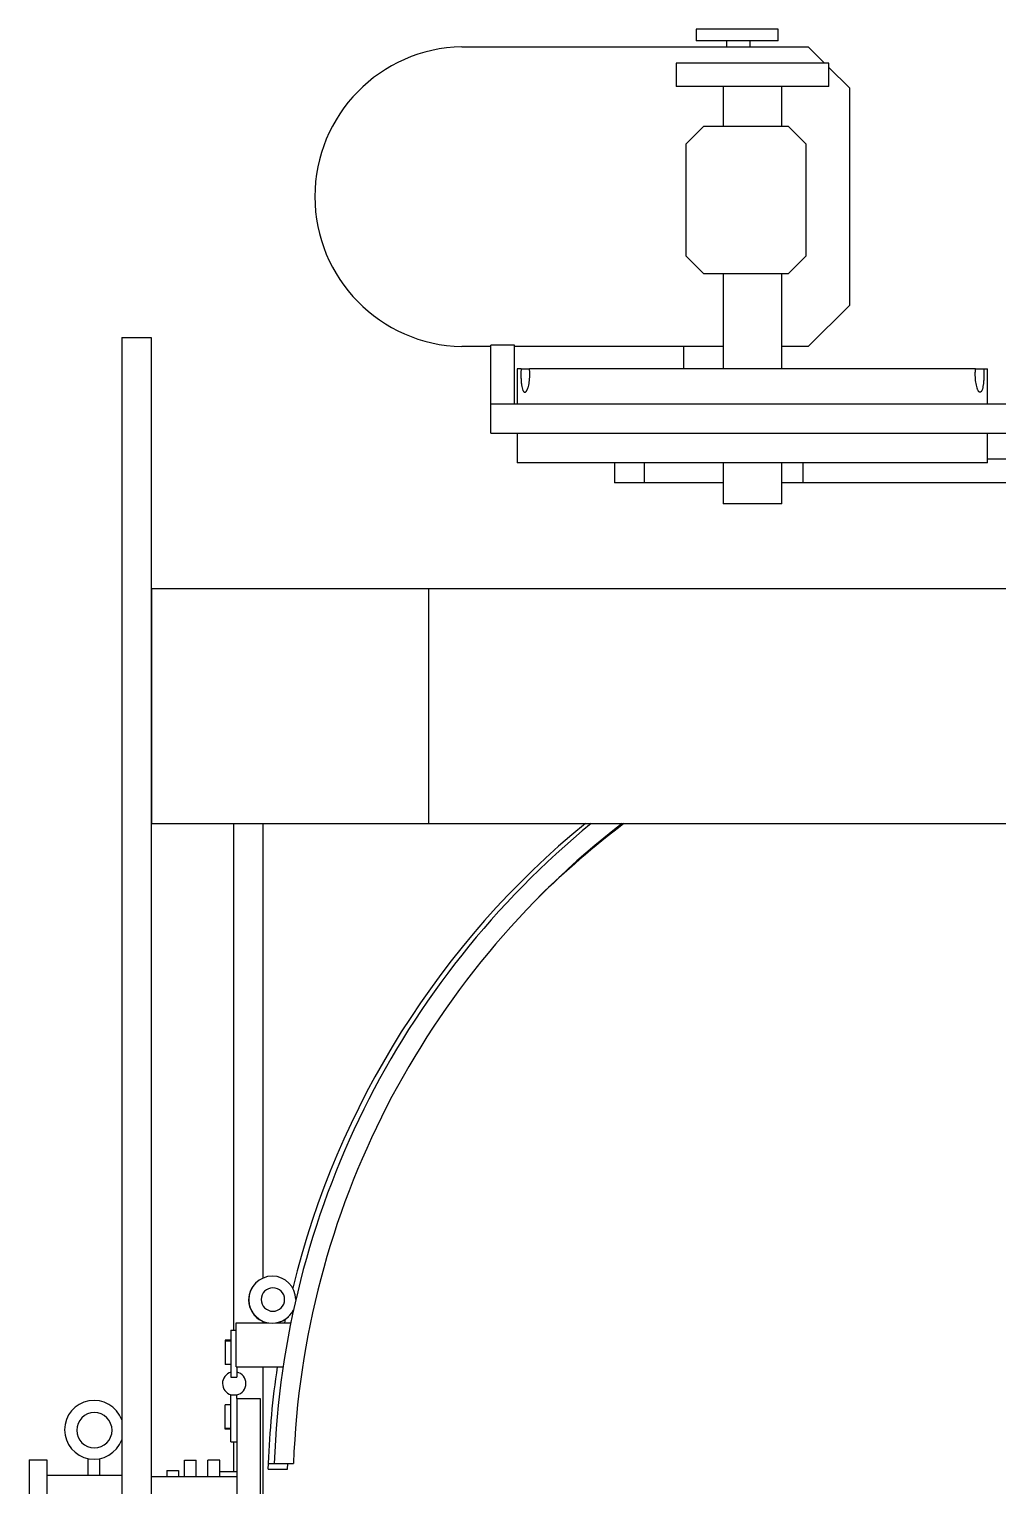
# Model space of a CAD drawing. Header units: inches. Extents: x 0.1 to 11.1, y 0.1 to 8.4.
# Drawn here: x 2.452 to 3.75, y 5.309 to 7.261 of the extents above; entities that cross this region are included whole.
import ezdxf

# ---------------------------------------------------------------- set-up
doc = ezdxf.new("R2010")
doc.units = ezdxf.units.IN
doc.header["$MEASUREMENT"] = 0

msp = doc.modelspace()

# ---------------------------------------------------------------- linework, layer by layer
at = {"color": 7, "linetype": 'Continuous', "lineweight": 25}
for p, q in [((3.3452, 7.2605), (3.3452, 7.2448)), ((3.4554, 7.2605), (3.3452, 7.2605)), ((3.4554, 7.2448), (3.4554, 7.2605)), ((3.4554, 7.2448), (3.3452, 7.2448)), ((3.3861, 7.2448), (3.3861, 7.2369)), ((3.4176, 7.2369), (3.4176, 7.2448)), ((3.0314, 7.2369), (3.4955, 7.2369)), ((3.4955, 7.2369), (3.5173, 7.2151)), ((3.3184, 7.2151), (3.3184, 7.1836)), ((3.5231, 7.2151), (3.3184, 7.2151)), ((3.5231, 7.1836), (3.5231, 7.2151)), ((3.5231, 7.2093), (3.5506, 7.1818)), ((3.5231, 7.1836), (3.3184, 7.1836)), ((3.3814, 7.1836), (3.3814, 7.1301)), ((3.4601, 7.1301), (3.4601, 7.1836)), ((3.5506, 7.1818), (3.5506, 6.8904)), ((3.3315, 7.1065), (3.3551, 7.1301)), ((3.4693, 7.1301), (3.3551, 7.1301)), ((3.4693, 7.1301), (3.4929, 7.1065)), ((3.3315, 7.1065), (3.3315, 6.9569)), ((3.4929, 6.9569), (3.4929, 7.1065)), ((3.3551, 6.9333), (3.3315, 6.9569)), ((3.4929, 6.9569), (3.4693, 6.9333)), ((3.3551, 6.9333), (3.4693, 6.9333)), ((3.3814, 6.9333), (3.3814, 6.8056)), ((3.4601, 6.8056), (3.4601, 6.9333)), ((3.5506, 6.8904), (3.4955, 6.8353)), ((2.5759, 6.8472), (2.6152, 6.8472)), ((2.5759, 6.8472), (2.5759, 3.7133)), ((2.6152, 6.8472), (2.6152, 3.7133)), ((3.0705, 6.8353), (3.0314, 6.8353)), ((3.102, 6.837), (3.0705, 6.837)), ((3.0705, 6.7584), (3.0705, 6.837)), ((3.102, 6.7584), (3.102, 6.837)), ((3.3814, 6.8353), (3.102, 6.8353)), ((3.3286, 6.8353), (3.3286, 6.8056)), ((3.4955, 6.8353), (3.4601, 6.8353)), ((3.1058, 6.8056), (3.1058, 6.7584)), ((3.1109, 6.8056), (3.1058, 6.8056)), ((3.1109, 6.8056), (3.1221, 6.8056)), ((3.7194, 6.8056), (3.1221, 6.8056)), ((3.7194, 6.8056), (3.7306, 6.8056)), ((3.7306, 6.8056), (3.7357, 6.8056)), ((3.7357, 6.7584), (3.7357, 6.8056)), ((3.0705, 6.7584), (3.8579, 6.7584)), ((3.0705, 6.719), (3.0705, 6.7584)), ((3.0705, 6.719), (3.8579, 6.719)), ((3.1058, 6.719), (3.1058, 6.6796)), ((3.7357, 6.6796), (3.7357, 6.719)), ((3.7357, 6.6796), (3.1058, 6.6796)), ((3.2362, 6.6796), (3.2362, 6.6528)), ((3.3814, 6.6796), (3.3814, 6.6245)), ((3.4601, 6.6245), (3.4601, 6.6796)), ((3.4881, 6.6796), (3.4881, 6.6528)), ((3.8198, 6.6843), (3.7357, 6.6843)), ((3.2762, 6.6528), (3.2362, 6.6528)), ((3.3814, 6.6528), (3.2762, 6.6528)), ((3.4881, 6.6528), (3.4601, 6.6528)), ((3.8089, 6.6528), (3.4881, 6.6528)), ((3.4601, 6.6245), (3.3814, 6.6245)), ((2.6163, 6.1964), (2.6163, 6.5113)), ((2.6163, 6.5113), (2.9873, 6.5113)), ((2.9872, 6.5113), (4.1132, 6.5113)), ((2.9873, 6.1964), (2.9873, 6.5113)), ((2.6163, 6.1964), (2.9873, 6.1964)), ((2.7255, 6.1964), (2.7255, 5.5175)), ((2.7648, 6.1964), (2.7648, 5.5871)), ((2.9872, 6.1964), (4.1132, 6.1964)), ((2.7292, 5.4685), (2.7292, 5.5271)), ((2.7292, 5.5271), (2.7728, 5.5271)), ((2.7648, 5.5293), (2.7648, 5.5271)), ((2.7823, 5.5271), (2.8023, 5.5271)), ((2.7944, 5.5271), (2.7955, 5.5324)), ((2.7221, 5.5041), (2.7143, 5.5041)), ((2.7143, 5.5041), (2.7143, 5.5028)), ((2.7221, 5.5175), (2.7292, 5.5175)), ((2.7221, 5.5175), (2.7221, 5.4545)), ((2.7221, 5.5028), (2.7143, 5.5028)), ((2.7143, 5.5028), (2.7143, 5.4713)), ((2.7221, 5.4713), (2.7143, 5.4713)), ((2.7292, 5.4685), (2.792, 5.4685)), ((2.73, 5.4685), (2.73, 5.4545)), ((2.7648, 5.4685), (2.7648, 5.074)), ((2.7221, 5.4545), (2.73, 5.4545)), ((2.7221, 5.4309), (2.73, 5.4309)), ((2.7221, 5.3679), (2.7221, 5.4309)), ((2.73, 5.426), (2.73, 5.4309)), ((2.73, 5.426), (2.7615, 5.426)), ((2.73, 5.426), (2.73, 5.111)), ((2.7615, 5.426), (2.7615, 5.111)), ((2.7221, 5.4174), (2.7143, 5.4174)), ((2.7143, 5.3859), (2.7143, 5.4174)), ((2.7221, 5.3859), (2.7143, 5.3859)), ((2.7143, 5.3847), (2.7143, 5.3859)), ((2.7221, 5.3847), (2.7143, 5.3847)), ((2.7221, 5.3679), (2.73, 5.3679)), ((2.7255, 5.3679), (2.7255, 5.3283)), ((2.4519, 5.3437), (2.4519, 5.2177)), ((2.4519, 5.3437), (2.4755, 5.3437)), ((2.4755, 5.3437), (2.4755, 5.2177)), ((2.5306, 5.3455), (2.5306, 5.323)), ((2.5463, 5.3454), (2.5463, 5.323)), ((2.6363, 5.3293), (2.6521, 5.3293)), ((2.6363, 5.3293), (2.6363, 5.3212)), ((2.6521, 5.3293), (2.6521, 5.3212)), ((2.6599, 5.3212), (2.6599, 5.3432)), ((2.6599, 5.3432), (2.6757, 5.3432)), ((2.6757, 5.3212), (2.6757, 5.3432)), ((2.7072, 5.3432), (2.6914, 5.3432)), ((2.6914, 5.3212), (2.6914, 5.3432)), ((2.7072, 5.3212), (2.7072, 5.3432)), ((2.7072, 5.3283), (2.73, 5.3283)), ((2.7722, 5.339), (2.7801, 5.339)), ((2.7722, 5.3311), (2.7725, 5.339)), ((2.7722, 5.3311), (2.798, 5.3311)), ((2.7801, 5.339), (2.8059, 5.339)), ((2.798, 5.3311), (2.7984, 5.339)), ((2.4755, 5.323), (2.5759, 5.323)), ((2.6152, 5.3212), (2.73, 5.3212))]:
    msp.add_line(p, q, dxfattribs=at)
at = {"color": 8, "linetype": 'Continuous', "lineweight": 25}
msp.add_line((3.2762, 6.6528), (3.2762, 6.6796), dxfattribs=at)
at = {"color": 7, "linetype": 'Continuous', "lineweight": 25, "flags": 128}
msp.add_lwpolyline([(2.7828, 5.5271), (2.7917, 5.5301), (2.7991, 5.5353)], dxfattribs=at)
at = {"color": 7, "linetype": 'Continuous', "lineweight": 25}
for centre, radius, start, end in [((3.0354, 7.0361), 0.2008, 91.1534, 180), ((3.0354, 7.0361), 0.2008, 180, 268.8466), ((3.942, 5.2973), 1.1626, 129.3461, 177.9442), ((3.9341, 5.2973), 1.1626, 129.3461, 166.2349), ((3.942, 5.2973), 1.1368, 127.7334, 177.8976), ((3.9341, 5.2894), 1.1368, 127.0802, 134.7194), ((2.7776, 5.5583), 0.0315, 0.0857, 270), ((2.7774, 5.5581), 0.0315, 133.1919, 260.1095), ((2.7784, 5.5585), 0.0157, 90, 270), ((2.7784, 5.5585), 0.0157, 270, 90), ((2.7776, 5.5583), 0.0315, 270, 334.6486), ((3.9341, 5.2973), 1.1626, 171.5332, 177.9442), ((2.7266, 5.446), 0.0157, 106.2406, 254.3279), ((2.7266, 5.446), 0.0157, 282.7284, 77.2716), ((2.5388, 5.384), 0.0394, 19.7455, 180), ((2.5393, 5.3834), 0.0236, 270, 180), ((2.5388, 5.384), 0.0394, 180, 340.2545), ((2.5393, 5.3834), 0.0236, 180, 270)]:
    msp.add_arc(centre, radius, start, end, dxfattribs=at)
for points, knots in [([(3.1109, 6.8056), (3.1109, 6.8052), (3.1108, 6.8044), (3.1108, 6.803), (3.1107, 6.8017), (3.1107, 6.8004), (3.1107, 6.7991), (3.1107, 6.7977), (3.1107, 6.7964), (3.1107, 6.795), (3.1107, 6.7937), (3.1108, 6.7924), (3.1108, 6.7911), (3.1109, 6.7898), (3.111, 6.7885), (3.1111, 6.7873), (3.1112, 6.7861), (3.1113, 6.785), (3.1116, 6.7827), (3.1122, 6.7795), (3.113, 6.777), (3.1137, 6.7757), (3.1141, 6.775), (3.1146, 6.7744), (3.1152, 6.7741), (3.1156, 6.774), (3.1158, 6.774)], [0, 0, 0, 0, 0.02954, 0.059051, 0.088536, 0.117999, 0.147441, 0.176867, 0.206279, 0.23568, 0.265074, 0.294464, 0.323852, 0.353242, 0.382636, 0.412039, 0.441453, 0.47088, 0.500325, 0.623509, 0.749711, 0.795252, 0.843044, 0.893095, 0.945412, 1, 1, 1, 1]), ([(3.1179, 6.7753), (3.118, 6.7755), (3.1183, 6.7758), (3.1186, 6.7764), (3.1189, 6.777), (3.1192, 6.7776), (3.1195, 6.7783), (3.1197, 6.7789), (3.12, 6.7795), (3.1205, 6.781), (3.1212, 6.7835), (3.1219, 6.7876), (3.1224, 6.7919), (3.1226, 6.7958), (3.1226, 6.7988), (3.1225, 6.8011), (3.1223, 6.8034), (3.1222, 6.8049), (3.1221, 6.8056)], [0, 0, 0, 0, 0.0376453, 0.0734763, 0.1074933, 0.1396967, 0.1700869, 0.1986647, 0.2254307, 0.2503857, 0.3810456, 0.5001742, 0.6269795, 0.7498586, 0.8113419, 0.873483, 0.9363478, 1, 1, 1, 1]), ([(3.7194, 6.8056), (3.7193, 6.8052), (3.7192, 6.8044), (3.7191, 6.8031), (3.719, 6.8018), (3.7189, 6.8005), (3.7189, 6.7991), (3.7189, 6.7978), (3.7189, 6.7954), (3.719, 6.7919), (3.7195, 6.7876), (3.7203, 6.7835), (3.721, 6.7807), (3.7217, 6.7788), (3.7223, 6.7776), (3.7229, 6.7763), (3.7233, 6.7757), (3.7235, 6.7753)], [0, 0, 0, 0, 0.036512, 0.072758, 0.108751, 0.144503, 0.180025, 0.21533, 0.25043, 0.37331, 0.500147, 0.619252, 0.749919, 0.801579, 0.860477, 0.926616, 1, 1, 1, 1]), ([(3.7306, 6.8056), (3.7306, 6.8053), (3.7306, 6.8045), (3.7307, 6.8034), (3.7307, 6.8023), (3.7308, 6.8012), (3.7308, 6.7995), (3.7308, 6.7972), (3.7308, 6.7944), (3.7307, 6.7915), (3.7305, 6.7879), (3.73, 6.7837), (3.7294, 6.7802), (3.7288, 6.7779), (3.7282, 6.7765), (3.7277, 6.7754), (3.727, 6.7746), (3.7264, 6.7741), (3.7259, 6.774), (3.7257, 6.774)], [0, 0, 0, 0, 0.025116, 0.050112, 0.075048, 0.099986, 0.124985, 0.187645, 0.250232, 0.312781, 0.375417, 0.500044, 0.624842, 0.687374, 0.750125, 0.812514, 0.875189, 0.937572, 1, 1, 1, 1]), ([(3.1158, 6.774), (3.1159, 6.774), (3.1161, 6.774), (3.1165, 6.7741), (3.1168, 6.7743), (3.1173, 6.7746), (3.1177, 6.775), (3.1179, 6.7753)], [0, 0, 0, 0, 0.151023, 0.316986, 0.497887, 0.623703, 1, 1, 1, 1]), ([(3.7257, 6.774), (3.7255, 6.774), (3.7253, 6.774), (3.725, 6.7741), (3.7246, 6.7743), (3.7243, 6.7746), (3.7239, 6.7749), (3.7237, 6.7752), (3.7235, 6.7753)], [0, 0, 0, 0, 0.16744, 0.333925, 0.499937, 0.665963, 0.83249, 1, 1, 1, 1])]:
    msp.add_open_spline(points, degree=3, knots=knots, dxfattribs=at)

doc.saveas('drawing.dxf')
